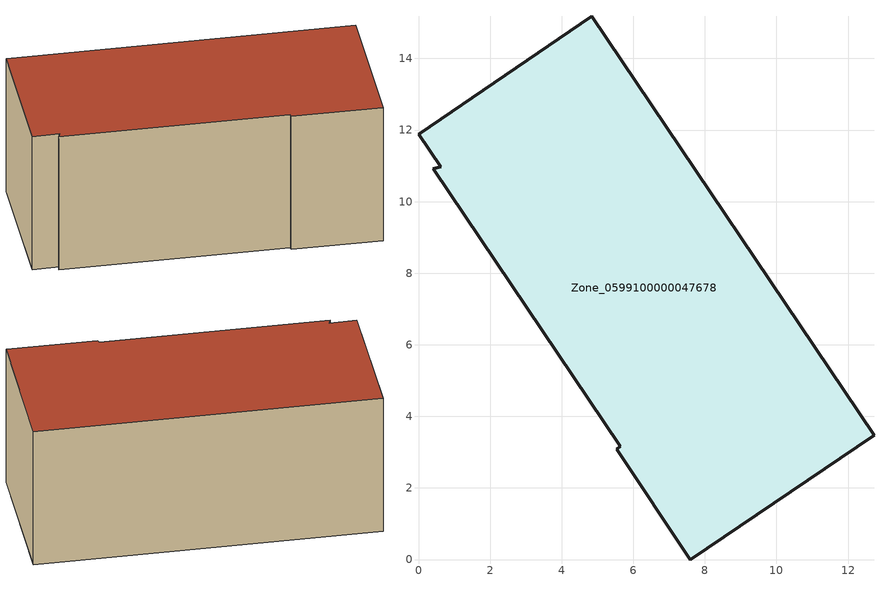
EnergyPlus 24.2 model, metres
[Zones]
Zone_0599100000047678
 floor ground (C_G): 12.73,3.47 7.59,0 5.54,3.08 5.64,3.16 0.41,10.92 0.62,10.97 0,11.89 4.85,15.18 z0
 wall outside (C_F): 0,11.89 0.62,10.97 0.41,10.92 5.64,3.16 5.54,3.08 7.59,0 12.73,3.47 4.85,15.18 0,11.89 z0:6.27
 roof outside (C_R): 0.41,10.92 5.64,3.16 5.54,3.08 7.59,0 12.73,3.47 4.85,15.18 0,11.89 0.62,10.97 z6.27
[BUILDING]
Pand.0599100000047678: North Axis=0; Terrain=City; Loads Convergence Tolerance Value=0.04; Temperature Convergence Tolerance Value=0.4; Solar Distribution=FullExterior; Maximum Number of Warmup Days=25; Minimum Number of Warmup Days=1
[Site:Location]
Rotterdam.The.Hague.AP_ZH_NLD Design_Conditions: Latitude=51.96; Longitude=4.45; Time Zone=1; Elevation=-4.5
[SITE:GROUNDTEMPERATURE:BUILDINGSURFACE]
18, 18, 18, 18, 18, 18, 18, 18, 18, 18, 18, 18
[MATERIAL] Thermal Absorptance=0.9; Solar Absorptance=0.7; Visible Absorptance=0.7
Name | Roughness | Thickness | Conductivity | Density | Specific Heat
G.TI.1975-1991 | MediumSmooth | 0.15 | 0.288461 | 540 | 1210
F.TI.1975-1991 | Rough | 0.3 | 0.230769 | 1920 | 840
R.TI.1975-1991 | MediumRough | 0.2 | 0.153846 | 1500 | 1000
[CONSTRUCTION]
C_G: G.TI.1975-1991
C_F: F.TI.1975-1991
C_R: R.TI.1975-1991
[ZONE]
Zone_0599100000047678: Type=1; Multiplier=1; Ceiling Height=Autocalculate; Volume=Autocalculate; Floor Area=autocalculate; Part of Total Floor Area=Yes
[ZONEINFILTRATION:DESIGNFLOWRATE]
Infil_Zone_0599100000047678: Zone or ZoneList or Space or SpaceList=Zone_0599100000047678; Schedule=AlwaysOn; Design Flow Rate Calculation Method=Flow/Area; Flow Rate per Floor Area=0.003; Constant Term Coefficient=1; Temperature Term Coefficient=0; Velocity Term Coefficient=0; Velocity Squared Term Coefficient=0
[HVACTEMPLATE:ZONE:IDEALLOADSAIRSYSTEM]
Zone_0599100000047678: Maximum Heating Supply Air Temperature=50; Minimum Cooling Supply Air Temperature=13; Maximum Heating Supply Air Humidity Ratio=0.0156; Minimum Cooling Supply Air Humidity Ratio=0.0077; Heating Limit=NoLimit; Cooling Limit=NoLimit; Dehumidification Control Type=ConstantSensibleHeatRatio; Cooling Sensible Heat Ratio=0.7; Dehumidification Setpoint=60; Humidification Control Type=None; Humidification Setpoint=30; Outdoor Air Method=None; Outdoor Air Flow Rate per Person=0.00944; Outdoor Air Flow Rate per Zone Floor Area=0; Outdoor Air Flow Rate per Zone=0; Demand Controlled Ventilation Type=None; Outdoor Air Economizer Type=NoEconomizer; Heat Recovery Type=None; Sensible Heat Recovery Effectiveness=0.7; Latent Heat Recovery Effectiveness=0.65
[ZONECONTROL:THERMOSTAT]
ThermostatControl_Zone_0599100000047678: Zone or ZoneList=Zone_0599100000047678; Control Type Schedule=DualSetpointControlType; Control 1=Thermostat_Zone_0599100000047678; Temperature Difference Between Cutout And Setpoint=0
[THERMOSTATSETPOINT:DUALSETPOINT]
Thermostat_Zone_0599100000047678: Heating Setpoint Temperature Schedule=HeatingSetpoint_Zone_0599100000047678; Cooling Setpoint Temperature Schedule=CoolingSetpoint_Zone_0599100000047678
[SCHEDULE:COMPACT]
HeatingSetpoint_Zone_0599100000047678: Through: 12/31, For: AllDays, Until: 24:00, 21
CoolingSetpoint_Zone_0599100000047678: Through: 12/31, For: AllDays, Until: 24:00, 24
DualSetpointControlType: Through: 12/31, For: AllDays, Until: 24:00, 4
AlwaysOn: Through: 12/31, For: AllDays, Until: 24:00, 1
